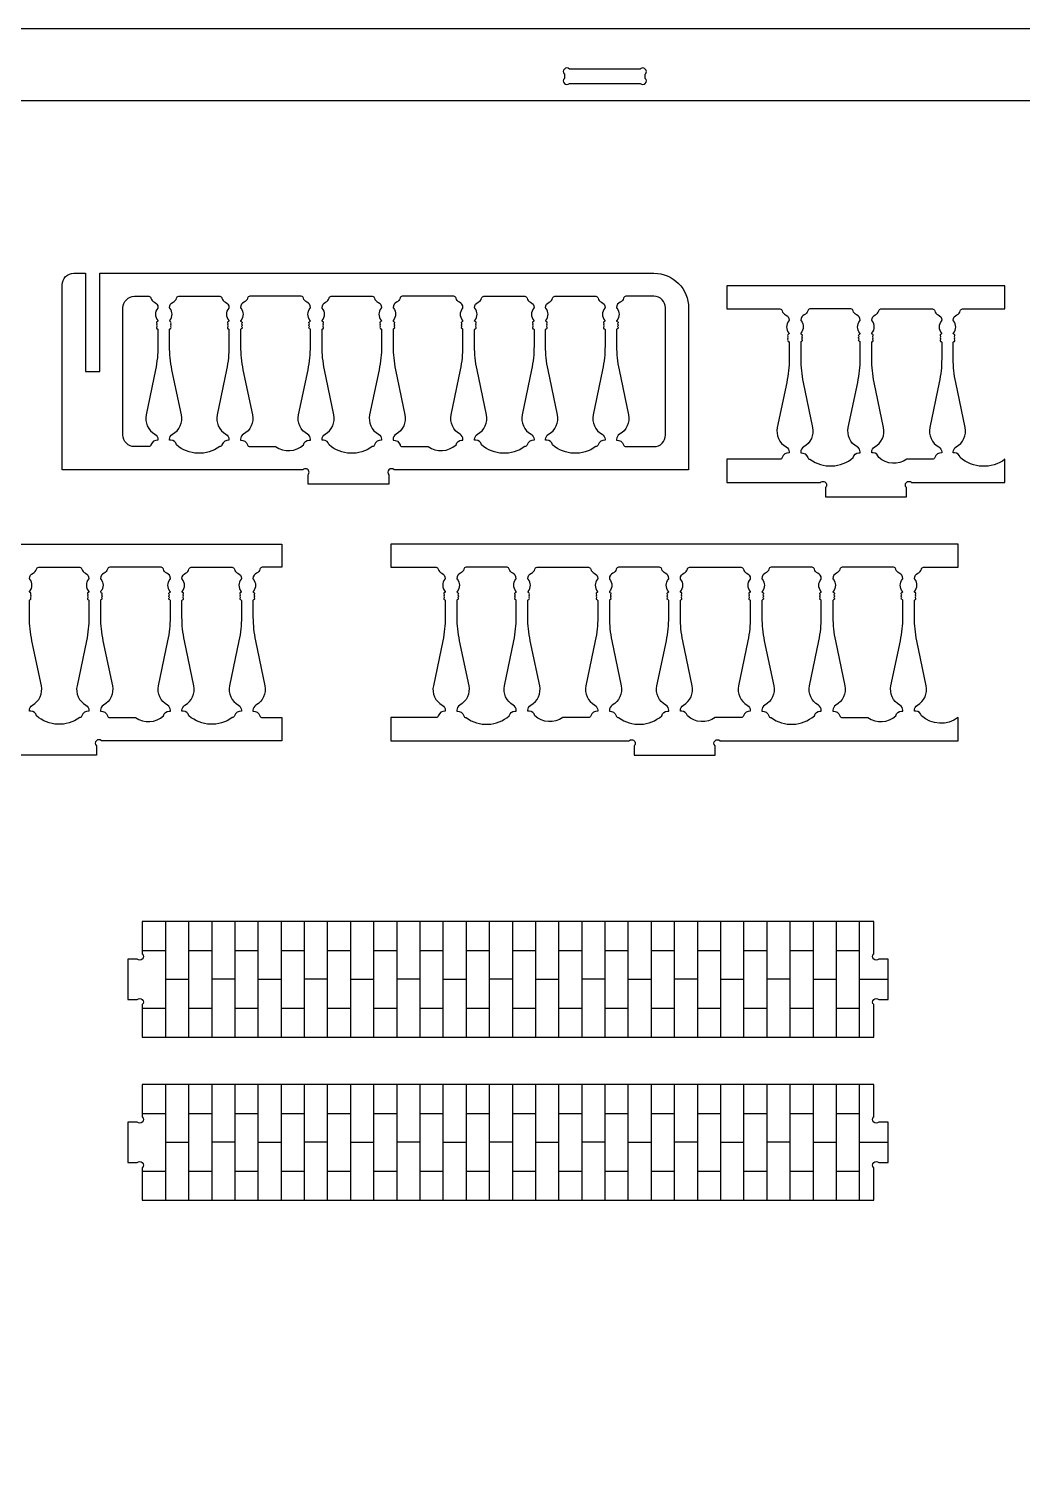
# Model space of a CAD drawing. Extents: x 9479 to 9938, y 971 to 1224.
# Drawn here: x 9631.5 to 9665.88, y 1111.51 to 1160.91 of the extents above; entities that cross this region are included whole.
import ezdxf

# ---------------------------------------------------------------- set-up
doc = ezdxf.new("R2010")
doc.units = 0
doc.header["$MEASUREMENT"] = 0
doc.layers.add('LAYER_1', color=18, linetype='CONTINUOUS')

msp = doc.modelspace()

# ---------------------------------------------------------------- linework, layer by layer
at = {"layer": 'LAYER_1'}
msp.add_lwpolyline([(9600.681, 1158.406), (9600.681, 1111.506), (9598.181, 1111.506), (9598.181, 1160.906), (9704.681, 1160.906), (9704.681, 1111.506), (9702.181, 1111.506), (9702.181, 1158.406)], close=True, dxfattribs=at)
for points in [[(9652.654, 1159.506), (9650.207, 1159.506, 1), (9650.031, 1159.329), (9650.031, 1159.183, 1), (9650.207, 1159.006), (9652.654, 1159.006, 1), (9652.831, 1159.183), (9652.831, 1159.329, 1)], [(9633.064, 1152.442), (9633.464, 1152.442), (9633.464, 1149.042), (9633.964, 1149.042), (9633.964, 1152.442), (9653.13, 1152.442, -0.414214), (9654.33, 1151.242), (9654.33, 1145.642), (9644.141, 1145.642, 1), (9643.964, 1145.465), (9643.964, 1145.142), (9641.164, 1145.142), (9641.164, 1145.465, 1), (9640.987, 1145.642), (9632.664, 1145.642), (9632.664, 1152.042, -0.414214)], [(9635.871, 1146.87, -0.272519), (9635.974, 1146.695), (9635.974, 1146.662, 0.352171), (9635.732, 1146.505, -0.352171), (9635.654, 1146.442), (9635.164, 1146.442, -0.414214), (9634.764, 1146.842), (9634.764, 1151.242, -0.414214), (9635.164, 1151.642), (9635.654, 1151.642, -0.352171), (9635.732, 1151.579, 0.244569), (9635.851, 1151.437, -0.294683), (9635.974, 1151.259, -0.187098), (9635.964, 1151.232, 0.375636), (9635.967, 1150.808, -0.584261), (9635.956, 1150.775, 0.594353), (9635.932, 1150.701, -0.39765), (9635.932, 1150.674, 0.39765), (9635.932, 1150.614, -0.39765), (9635.932, 1150.586, 0.600564), (9635.957, 1150.513, -0.366837), (9635.974, 1150.493), (9635.974, 1149.921, -0.051698), (9635.889, 1149.1), (9635.563, 1147.544, 0.328849)], [(9638.111, 1151.642, -0.352171), (9638.189, 1151.579, 0.244569), (9638.307, 1151.437, -0.294683), (9638.43, 1151.259, -0.187098), (9638.42, 1151.232, 0.375636), (9638.424, 1150.808, -0.584261), (9638.413, 1150.775, 0.594353), (9638.389, 1150.701, -0.39765), (9638.389, 1150.674, 0.39765), (9638.389, 1150.614, -0.39765), (9638.389, 1150.586, 0.600564), (9638.413, 1150.513, -0.366837), (9638.43, 1150.493), (9638.43, 1149.921, -0.051698), (9638.345, 1149.1), (9638.019, 1147.544, 0.328849), (9638.327, 1146.87, -0.272519), (9638.43, 1146.695), (9638.43, 1146.662, 0.352171), (9638.189, 1146.505, -0.352171), (9638.111, 1146.442, -0.352171), (9636.615, 1146.505, 0.352171), (9636.42, 1146.662), (9636.374, 1146.662), (9636.374, 1146.695, -0.272519), (9636.477, 1146.87, 0.328849), (9636.785, 1147.544), (9636.459, 1149.1, -0.051698), (9636.374, 1149.921), (9636.374, 1150.493, -0.366837), (9636.39, 1150.513, 0.600564), (9636.415, 1150.586, -0.39765), (9636.415, 1150.614, 0.39765), (9636.415, 1150.674, -0.39765), (9636.415, 1150.701, 0.594353), (9636.391, 1150.775, -0.584261), (9636.38, 1150.808, 0.375636), (9636.383, 1151.232, -0.187098), (9636.374, 1151.259, -0.294683), (9636.497, 1151.437, 0.244569), (9636.615, 1151.579, -0.352171), (9636.693, 1151.642)], [(9640.04, 1146.442, 0.352171), (9641.008, 1146.505, -0.352171), (9641.203, 1146.662), (9641.249, 1146.662), (9641.249, 1146.695, 0.272519), (9641.147, 1146.87, -0.328849), (9640.838, 1147.544), (9641.164, 1149.1, 0.051698), (9641.249, 1149.921), (9641.249, 1150.493, 0.366837), (9641.233, 1150.513, -0.600564), (9641.208, 1150.586, 0.39765), (9641.208, 1150.614, -0.39765), (9641.208, 1150.674, 0.39765), (9641.208, 1150.701, -0.594353), (9641.232, 1150.775, 0.584261), (9641.243, 1150.808, -0.375636), (9641.24, 1151.232, 0.187098), (9641.249, 1151.259, 0.294683), (9641.126, 1151.437, -0.244569), (9641.008, 1151.579, 0.352171), (9640.93, 1151.642), (9639.15, 1151.642, 0.352171), (9639.072, 1151.579, -0.244569), (9638.953, 1151.437, 0.294683), (9638.83, 1151.259, 0.187098), (9638.84, 1151.232, -0.375636), (9638.836, 1150.808, 0.584261), (9638.848, 1150.775, -0.594353), (9638.872, 1150.701, 0.39765), (9638.872, 1150.674, -0.39765), (9638.872, 1150.614, 0.39765), (9638.872, 1150.586, -0.600564), (9638.847, 1150.513, 0.366837), (9638.83, 1150.493), (9638.83, 1149.921, 0.051698), (9638.915, 1149.1), (9639.241, 1147.544, -0.328849), (9638.933, 1146.87, 0.272519), (9638.83, 1146.695), (9638.83, 1146.662, -0.352171), (9639.072, 1146.505, 0.352171), (9639.15, 1146.442)], [(9643.386, 1151.642, -0.352171), (9643.464, 1151.579, 0.244569), (9643.583, 1151.437, -0.294683), (9643.706, 1151.259, -0.187098), (9643.696, 1151.232, 0.375636), (9643.7, 1150.808, -0.584261), (9643.688, 1150.775, 0.594353), (9643.664, 1150.701, -0.39765), (9643.664, 1150.674, 0.39765), (9643.664, 1150.614, -0.39765), (9643.664, 1150.586, 0.600564), (9643.689, 1150.513, -0.366837), (9643.706, 1150.493), (9643.706, 1149.921, -0.051698), (9643.621, 1149.1), (9643.295, 1147.544, 0.328849), (9643.603, 1146.87, -0.272519), (9643.706, 1146.695), (9643.706, 1146.662, 0.352171), (9643.464, 1146.505, -0.352171), (9643.386, 1146.442, -0.352171), (9641.891, 1146.505, 0.352171), (9641.696, 1146.662), (9641.649, 1146.662), (9641.649, 1146.695, -0.272519), (9641.752, 1146.87, 0.328849), (9642.061, 1147.544), (9641.735, 1149.1, -0.051698), (9641.649, 1149.921), (9641.649, 1150.493, -0.366837), (9641.666, 1150.513, 0.600564), (9641.691, 1150.586, -0.39765), (9641.691, 1150.614, 0.39765), (9641.691, 1150.674, -0.39765), (9641.691, 1150.701, 0.594353), (9641.667, 1150.775, -0.584261), (9641.656, 1150.808, 0.375636), (9641.659, 1151.232, -0.187098), (9641.65, 1151.259, -0.294683), (9641.773, 1151.437, 0.244569), (9641.891, 1151.579, -0.352171), (9641.969, 1151.642)], [(9645.316, 1146.442, 0.352171), (9646.284, 1146.505, -0.352171), (9646.479, 1146.662), (9646.525, 1146.662), (9646.525, 1146.695, 0.272519), (9646.422, 1146.87, -0.328849), (9646.114, 1147.544), (9646.44, 1149.1, 0.051698), (9646.525, 1149.921), (9646.525, 1150.493, 0.366837), (9646.509, 1150.513, -0.600564), (9646.484, 1150.586, 0.39765), (9646.484, 1150.614, -0.39765), (9646.484, 1150.674, 0.39765), (9646.484, 1150.701, -0.594353), (9646.508, 1150.775, 0.584261), (9646.519, 1150.808, -0.375636), (9646.516, 1151.232, 0.187098), (9646.525, 1151.259, 0.294683), (9646.402, 1151.437, -0.244569), (9646.284, 1151.579, 0.352171), (9646.206, 1151.642), (9644.425, 1151.642, 0.352171), (9644.347, 1151.579, -0.244569), (9644.229, 1151.437, 0.294683), (9644.106, 1151.259, 0.187098), (9644.116, 1151.232, -0.375636), (9644.112, 1150.808, 0.584261), (9644.123, 1150.775, -0.594353), (9644.147, 1150.701, 0.39765), (9644.147, 1150.674, -0.39765), (9644.147, 1150.614, 0.39765), (9644.147, 1150.586, -0.600564), (9644.123, 1150.513, 0.366837), (9644.106, 1150.493), (9644.106, 1149.921, 0.051698), (9644.191, 1149.1), (9644.517, 1147.544, -0.328849), (9644.209, 1146.87, 0.272519), (9644.106, 1146.695), (9644.106, 1146.662, -0.352171), (9644.347, 1146.505, 0.352171), (9644.425, 1146.442)], [(9648.74, 1151.579, 0.244569), (9648.859, 1151.437, -0.294683), (9648.982, 1151.259, -0.187098), (9648.972, 1151.232, 0.375636), (9648.976, 1150.808, -0.584261), (9648.964, 1150.775, 0.594353), (9648.94, 1150.701, -0.39765), (9648.94, 1150.674, 0.39765), (9648.94, 1150.614, -0.39765), (9648.94, 1150.586, 0.600564), (9648.965, 1150.513, -0.366837), (9648.982, 1150.493), (9648.982, 1149.921, -0.051698), (9648.897, 1149.1), (9648.571, 1147.544, 0.328849), (9648.879, 1146.87, -0.272519), (9648.982, 1146.695), (9648.982, 1146.662, 0.352171), (9648.74, 1146.505, -0.352171), (9648.662, 1146.442, -0.352171), (9647.167, 1146.505, 0.352171), (9646.971, 1146.662), (9646.925, 1146.662), (9646.925, 1146.695, -0.272519), (9647.028, 1146.87, 0.328849), (9647.336, 1147.544), (9647.01, 1149.1, -0.051698), (9646.925, 1149.921), (9646.925, 1150.493, -0.366837), (9646.942, 1150.513, 0.600564), (9646.967, 1150.586, -0.39765), (9646.967, 1150.614, 0.39765), (9646.967, 1150.674, -0.39765), (9646.967, 1150.701, 0.594353), (9646.943, 1150.775, -0.584261), (9646.931, 1150.808, 0.375636), (9646.935, 1151.232, -0.187098), (9646.925, 1151.259, -0.294683), (9647.048, 1151.437, 0.244569), (9647.167, 1151.579, -0.352171), (9647.245, 1151.642), (9648.662, 1151.642, -0.352171)], [(9649.391, 1151.232, -0.187098), (9649.382, 1151.259, -0.294683), (9649.505, 1151.437, 0.244569), (9649.623, 1151.579, -0.352171), (9649.701, 1151.642), (9651.119, 1151.642, -0.352171), (9651.197, 1151.579, 0.244569), (9651.315, 1151.437, -0.294683), (9651.438, 1151.259, -0.187098), (9651.428, 1151.232, 0.375636), (9651.432, 1150.808, -0.584261), (9651.421, 1150.775, 0.594353), (9651.397, 1150.701, -0.39765), (9651.397, 1150.674, 0.39765), (9651.397, 1150.614, -0.39765), (9651.397, 1150.586, 0.600564), (9651.421, 1150.513, -0.366837), (9651.438, 1150.493), (9651.438, 1149.921, -0.051698), (9651.353, 1149.1), (9651.027, 1147.544, 0.328849), (9651.335, 1146.87, -0.272519), (9651.438, 1146.695), (9651.438, 1146.662, 0.352171), (9651.197, 1146.505, -0.352171), (9651.119, 1146.442, -0.352171), (9649.623, 1146.505, 0.352171), (9649.428, 1146.662), (9649.382, 1146.662), (9649.382, 1146.695, -0.272519), (9649.485, 1146.87, 0.328849), (9649.793, 1147.544), (9649.467, 1149.1, -0.051698), (9649.382, 1149.921), (9649.382, 1150.493, -0.366837), (9649.398, 1150.513, 0.600564), (9649.423, 1150.586, -0.39765), (9649.423, 1150.614, 0.39765), (9649.423, 1150.674, -0.39765), (9649.423, 1150.701, 0.594353), (9649.399, 1150.775, -0.584261), (9649.388, 1150.808, 0.375636)], [(9651.838, 1151.259, 0.187098), (9651.848, 1151.232, -0.375636), (9651.844, 1150.808, 0.584261), (9651.856, 1150.775, -0.594353), (9651.88, 1150.701, 0.39765), (9651.88, 1150.674, -0.39765), (9651.88, 1150.614, 0.39765), (9651.88, 1150.586, -0.600564), (9651.855, 1150.513, 0.366837), (9651.838, 1150.493), (9651.838, 1149.921, 0.051698), (9651.923, 1149.1), (9652.249, 1147.544, -0.328849), (9651.941, 1146.87, 0.272519), (9651.838, 1146.695), (9651.838, 1146.662, -0.352171), (9652.08, 1146.505, 0.352171), (9652.158, 1146.442), (9653.13, 1146.442, 0.414214), (9653.53, 1146.842), (9653.53, 1151.242, 0.414214), (9653.13, 1151.642), (9652.158, 1151.642, 0.352171), (9652.08, 1151.579, -0.244569), (9651.961, 1151.437, 0.294683)], [(9661.864, 1144.704), (9661.864, 1145.027, -1), (9662.04, 1145.204), (9665.271, 1145.204), (9665.271, 1146.004, -0.352171), (9663.724, 1146.066, 0.352171), (9663.529, 1146.223), (9663.483, 1146.223), (9663.483, 1146.257, -0.272519), (9663.586, 1146.432, 0.328849), (9663.894, 1147.106), (9663.568, 1148.662, -0.051698), (9663.483, 1149.482), (9663.483, 1150.055, -0.366837), (9663.5, 1150.074, 0.600564), (9663.524, 1150.148, -0.39765), (9663.524, 1150.175, 0.39765), (9663.524, 1150.235, -0.39765), (9663.524, 1150.263, 0.594353), (9663.5, 1150.336, -0.584261), (9663.489, 1150.369, 0.375636), (9663.493, 1150.793, -0.187098), (9663.483, 1150.82, -0.294683), (9663.606, 1150.999, 0.244569), (9663.724, 1151.141, -0.352171), (9663.802, 1151.204), (9665.271, 1151.204), (9665.271, 1152.004), (9655.656, 1152.004), (9655.656, 1151.204), (9657.488, 1151.204, -0.352171), (9657.566, 1151.141, 0.244569), (9657.684, 1150.999, -0.294683), (9657.807, 1150.82, -0.187098), (9657.797, 1150.793, 0.375636), (9657.801, 1150.369, -0.584261), (9657.79, 1150.336, 0.594353), (9657.766, 1150.263, -0.39765), (9657.766, 1150.235, 0.39765), (9657.766, 1150.175, -0.39765), (9657.766, 1150.148, 0.600564), (9657.79, 1150.074, -0.366837), (9657.807, 1150.055), (9657.807, 1149.482, -0.051698), (9657.722, 1148.662), (9657.396, 1147.106, 0.328849), (9657.704, 1146.432, -0.272519), (9657.807, 1146.257), (9657.807, 1146.223, 0.352171), (9657.566, 1146.066, -0.352171), (9657.488, 1146.004), (9655.656, 1146.004), (9655.656, 1145.204), (9658.887, 1145.204, -1), (9659.064, 1145.027), (9659.064, 1144.704)], [(9659.944, 1151.204), (9658.527, 1151.204, 0.352171), (9658.449, 1151.141, -0.244569), (9658.33, 1150.999, 0.294683), (9658.207, 1150.82, 0.187098), (9658.217, 1150.793, -0.375636), (9658.213, 1150.369, 0.584261), (9658.225, 1150.336, -0.594353), (9658.249, 1150.263, 0.39765), (9658.249, 1150.235, -0.39765), (9658.249, 1150.175, 0.39765), (9658.249, 1150.148, -0.600564), (9658.224, 1150.074, 0.366837), (9658.207, 1150.055), (9658.207, 1149.482, 0.051698), (9658.292, 1148.662), (9658.618, 1147.106, -0.328849), (9658.31, 1146.432, 0.272519), (9658.207, 1146.257), (9658.207, 1146.223, -0.352171), (9658.449, 1146.066, 0.352171), (9658.527, 1146.004, 0.352171), (9660.022, 1146.066, -0.352171), (9660.217, 1146.223), (9660.264, 1146.223), (9660.264, 1146.257, 0.272519), (9660.161, 1146.432, -0.328849), (9659.852, 1147.106), (9660.178, 1148.662, 0.051698), (9660.264, 1149.482), (9660.264, 1150.055, 0.366837), (9660.247, 1150.074, -0.600564), (9660.222, 1150.148, 0.39765), (9660.222, 1150.175, -0.39765), (9660.222, 1150.235, 0.39765), (9660.222, 1150.263, -0.594353), (9660.246, 1150.336, 0.584261), (9660.257, 1150.369, -0.375636), (9660.254, 1150.793, 0.187098), (9660.263, 1150.82, 0.294683), (9660.14, 1150.999, -0.244569), (9660.022, 1151.141, 0.352171)], [(9661.873, 1146.004, -0.352171), (9660.905, 1146.066, 0.352171), (9660.71, 1146.223), (9660.664, 1146.223), (9660.664, 1146.257, -0.272519), (9660.766, 1146.432, 0.328849), (9661.075, 1147.106), (9660.749, 1148.662, -0.051698), (9660.664, 1149.482), (9660.664, 1150.055, -0.366837), (9660.68, 1150.074, 0.600564), (9660.705, 1150.148, -0.39765), (9660.705, 1150.175, 0.39765), (9660.705, 1150.235, -0.39765), (9660.705, 1150.263, 0.594353), (9660.681, 1150.336, -0.584261), (9660.67, 1150.369, 0.375636), (9660.673, 1150.793, -0.187098), (9660.664, 1150.82, -0.294683), (9660.787, 1150.999, 0.244569), (9660.905, 1151.141, -0.352171), (9660.983, 1151.204), (9662.763, 1151.204, -0.352171), (9662.841, 1151.141, 0.244569), (9662.96, 1150.999, -0.294683), (9663.083, 1150.82, -0.187098), (9663.073, 1150.793, 0.375636), (9663.077, 1150.369, -0.584261), (9663.065, 1150.336, 0.594353), (9663.041, 1150.263, -0.39765), (9663.041, 1150.235, 0.39765), (9663.041, 1150.175, -0.39765), (9663.041, 1150.148, 0.600564), (9663.066, 1150.074, -0.366837), (9663.083, 1150.055), (9663.083, 1149.482, -0.051698), (9662.998, 1148.662), (9662.672, 1147.106, 0.328849), (9662.98, 1146.432, -0.272519), (9663.083, 1146.257), (9663.083, 1146.223, 0.352171), (9662.841, 1146.066, -0.352171), (9662.763, 1146.004)], [(9644.029, 1136.267), (9652.267, 1136.267, -1), (9652.444, 1136.09), (9652.444, 1135.767), (9655.244, 1135.767), (9655.244, 1136.09, -1), (9655.42, 1136.267), (9663.658, 1136.267), (9663.658, 1137.067, -0.352171), (9662.38, 1137.13, 0.352171), (9662.185, 1137.287), (9662.139, 1137.287), (9662.139, 1137.32, -0.272519), (9662.242, 1137.495, 0.328849), (9662.55, 1138.169), (9662.224, 1139.725, -0.051698), (9662.139, 1140.546), (9662.139, 1141.118, -0.366837), (9662.156, 1141.138, 0.600564), (9662.18, 1141.211, -0.39765), (9662.18, 1141.239, 0.39765), (9662.18, 1141.299, -0.39765), (9662.18, 1141.326, 0.594353), (9662.156, 1141.4, -0.584261), (9662.145, 1141.433, 0.375636), (9662.149, 1141.857, -0.187098), (9662.139, 1141.884, -0.294683), (9662.262, 1142.063, 0.244569), (9662.38, 1142.204, -0.352171), (9662.458, 1142.267), (9663.658, 1142.267), (9663.658, 1143.067), (9644.029, 1143.067), (9644.029, 1142.267), (9645.592, 1142.267, -0.352171), (9645.67, 1142.204, 0.244569), (9645.788, 1142.063, -0.294683), (9645.911, 1141.884, -0.187098), (9645.902, 1141.857, 0.375636), (9645.905, 1141.433, -0.584261), (9645.894, 1141.4, 0.594353), (9645.87, 1141.326, -0.39765), (9645.87, 1141.299, 0.39765), (9645.87, 1141.239, -0.39765), (9645.87, 1141.211, 0.600564), (9645.895, 1141.138, -0.366837), (9645.911, 1141.118), (9645.911, 1140.546, -0.051698), (9645.826, 1139.725), (9645.5, 1138.169, 0.328849), (9645.808, 1137.495, -0.272519), (9645.911, 1137.32), (9645.911, 1137.287, 0.352171), (9645.67, 1137.13, -0.352171), (9645.592, 1137.067), (9644.029, 1137.067)], [(9633.266, 1142.267, -0.352171), (9633.344, 1142.204, 0.244569), (9633.463, 1142.063, -0.294683), (9633.586, 1141.884, -0.187098), (9633.576, 1141.857, 0.375636), (9633.579, 1141.433, -0.584261), (9633.568, 1141.4, 0.594353), (9633.544, 1141.326, -0.39765), (9633.544, 1141.299, 0.39765), (9633.544, 1141.239, -0.39765), (9633.544, 1141.211, 0.600564), (9633.569, 1141.138, -0.366837), (9633.586, 1141.118), (9633.586, 1140.546, -0.051698), (9633.501, 1139.725), (9633.174, 1138.169, 0.328849), (9633.483, 1137.495, -0.272519), (9633.586, 1137.32), (9633.586, 1137.287, 0.352171), (9633.344, 1137.13, -0.352171), (9633.266, 1137.067, -0.352171), (9631.771, 1137.13, 0.352171), (9631.575, 1137.287), (9631.529, 1137.287), (9631.529, 1137.32, -0.272519), (9631.632, 1137.495, 0.328849), (9631.94, 1138.169), (9631.614, 1139.725, -0.051698), (9631.529, 1140.546), (9631.529, 1141.118, -0.366837), (9631.546, 1141.138, 0.600564), (9631.571, 1141.211, -0.39765), (9631.571, 1141.239, 0.39765), (9631.571, 1141.299, -0.39765), (9631.571, 1141.326, 0.594353), (9631.547, 1141.4, -0.584261), (9631.535, 1141.433, 0.375636), (9631.539, 1141.857, -0.187098), (9631.529, 1141.884, -0.294683), (9631.652, 1142.063, 0.244569), (9631.771, 1142.204, -0.352171), (9631.849, 1142.267)], [(9635.195, 1137.067, 0.352171), (9636.164, 1137.13, -0.352171), (9636.359, 1137.287), (9636.405, 1137.287), (9636.405, 1137.32, 0.272519), (9636.302, 1137.495, -0.328849), (9635.994, 1138.169), (9636.32, 1139.725, 0.051698), (9636.405, 1140.546), (9636.405, 1141.118, 0.366837), (9636.388, 1141.138, -0.600564), (9636.364, 1141.211, 0.39765), (9636.364, 1141.239, -0.39765), (9636.364, 1141.299, 0.39765), (9636.364, 1141.326, -0.594353), (9636.387, 1141.4, 0.584261), (9636.399, 1141.433, -0.375636), (9636.395, 1141.857, 0.187098), (9636.405, 1141.884, 0.294683), (9636.282, 1142.063, -0.244569), (9636.164, 1142.204, 0.352171), (9636.085, 1142.267), (9634.305, 1142.267, 0.352171), (9634.227, 1142.204, -0.244569), (9634.109, 1142.063, 0.294683), (9633.986, 1141.884, 0.187098), (9633.995, 1141.857, -0.375636), (9633.992, 1141.433, 0.584261), (9634.003, 1141.4, -0.594353), (9634.027, 1141.326, 0.39765), (9634.027, 1141.299, -0.39765), (9634.027, 1141.239, 0.39765), (9634.027, 1141.211, -0.600564), (9634.002, 1141.138, 0.366837), (9633.986, 1141.118), (9633.986, 1140.546, 0.051698), (9634.071, 1139.725), (9634.397, 1138.169, -0.328849), (9634.089, 1137.495, 0.272519), (9633.986, 1137.32), (9633.986, 1137.287, -0.352171), (9634.227, 1137.13, 0.352171), (9634.305, 1137.067)], [(9638.542, 1142.267, -0.352171), (9638.62, 1142.204, 0.244569), (9638.738, 1142.063, -0.294683), (9638.861, 1141.884, -0.187098), (9638.852, 1141.857, 0.375636), (9638.855, 1141.433, -0.584261), (9638.844, 1141.4, 0.594353), (9638.82, 1141.326, -0.39765), (9638.82, 1141.299, 0.39765), (9638.82, 1141.239, -0.39765), (9638.82, 1141.211, 0.600564), (9638.845, 1141.138, -0.366837), (9638.861, 1141.118), (9638.861, 1140.546, -0.051698), (9638.776, 1139.725), (9638.45, 1138.169, 0.328849), (9638.758, 1137.495, -0.272519), (9638.861, 1137.32), (9638.861, 1137.287, 0.352171), (9638.62, 1137.13, -0.352171), (9638.542, 1137.067, -0.352171), (9637.046, 1137.13, 0.352171), (9636.851, 1137.287), (9636.805, 1137.287), (9636.805, 1137.32, -0.272519), (9636.908, 1137.495, 0.328849), (9637.216, 1138.169), (9636.89, 1139.725, -0.051698), (9636.805, 1140.546), (9636.805, 1141.118, -0.366837), (9636.822, 1141.138, 0.600564), (9636.846, 1141.211, -0.39765), (9636.846, 1141.239, 0.39765), (9636.846, 1141.299, -0.39765), (9636.846, 1141.326, 0.594353), (9636.822, 1141.4, -0.584261), (9636.811, 1141.433, 0.375636), (9636.815, 1141.857, -0.187098), (9636.805, 1141.884, -0.294683), (9636.928, 1142.063, 0.244569), (9637.046, 1142.204, -0.352171), (9637.125, 1142.267)], [(9648.048, 1142.267), (9646.631, 1142.267, 0.352171), (9646.553, 1142.204, -0.244569), (9646.434, 1142.063, 0.294683), (9646.312, 1141.884, 0.187098), (9646.321, 1141.857, -0.375636), (9646.318, 1141.433, 0.584261), (9646.329, 1141.4, -0.594353), (9646.353, 1141.326, 0.39765), (9646.353, 1141.299, -0.39765), (9646.353, 1141.239, 0.39765), (9646.353, 1141.211, -0.600564), (9646.328, 1141.138, 0.366837), (9646.311, 1141.118), (9646.311, 1140.546, 0.051698), (9646.397, 1139.725), (9646.723, 1138.169, -0.328849), (9646.414, 1137.495, 0.272519), (9646.311, 1137.32), (9646.311, 1137.287, -0.352171), (9646.553, 1137.13, 0.352171), (9646.631, 1137.067, 0.352171), (9648.126, 1137.13, -0.352171), (9648.322, 1137.287), (9648.368, 1137.287), (9648.368, 1137.32, 0.272519), (9648.265, 1137.495, -0.328849), (9647.957, 1138.169), (9648.283, 1139.725, 0.051698), (9648.368, 1140.546), (9648.368, 1141.118, 0.366837), (9648.351, 1141.138, -0.600564), (9648.326, 1141.211, 0.39765), (9648.326, 1141.239, -0.39765), (9648.326, 1141.299, 0.39765), (9648.326, 1141.326, -0.594353), (9648.35, 1141.4, 0.584261), (9648.362, 1141.433, -0.375636), (9648.358, 1141.857, 0.187098), (9648.368, 1141.884, 0.294683), (9648.245, 1142.063, -0.244569), (9648.126, 1142.204, 0.352171)], [(9649.978, 1137.067, -0.352171), (9649.009, 1137.13, 0.352171), (9648.814, 1137.287), (9648.768, 1137.287), (9648.768, 1137.32, -0.272519), (9648.871, 1137.495, 0.328849), (9649.179, 1138.169), (9648.853, 1139.725, -0.051698), (9648.768, 1140.546), (9648.768, 1141.118, -0.366837), (9648.785, 1141.138, 0.600564), (9648.809, 1141.211, -0.39765), (9648.809, 1141.239, 0.39765), (9648.809, 1141.299, -0.39765), (9648.809, 1141.326, 0.594353), (9648.785, 1141.4, -0.584261), (9648.774, 1141.433, 0.375636), (9648.778, 1141.857, -0.187098), (9648.768, 1141.884, -0.294683), (9648.891, 1142.063, 0.244569), (9649.009, 1142.204, -0.352171), (9649.087, 1142.267), (9650.868, 1142.267, -0.352171), (9650.946, 1142.204, 0.244569), (9651.064, 1142.063, -0.294683), (9651.187, 1141.884, -0.187098), (9651.178, 1141.857, 0.375636), (9651.181, 1141.433, -0.584261), (9651.17, 1141.4, 0.594353), (9651.146, 1141.326, -0.39765), (9651.146, 1141.299, 0.39765), (9651.146, 1141.239, -0.39765), (9651.146, 1141.211, 0.600564), (9651.171, 1141.138, -0.366837), (9651.187, 1141.118), (9651.187, 1140.546, -0.051698), (9651.102, 1139.725), (9650.776, 1138.169, 0.328849), (9651.084, 1137.495, -0.272519), (9651.187, 1137.32), (9651.187, 1137.287, 0.352171), (9650.946, 1137.13, -0.352171), (9650.868, 1137.067)], [(9653.324, 1142.267), (9651.907, 1142.267, 0.352171), (9651.829, 1142.204, -0.244569), (9651.71, 1142.063, 0.294683), (9651.587, 1141.884, 0.187098), (9651.597, 1141.857, -0.375636), (9651.593, 1141.433, 0.584261), (9651.605, 1141.4, -0.594353), (9651.629, 1141.326, 0.39765), (9651.629, 1141.299, -0.39765), (9651.629, 1141.239, 0.39765), (9651.629, 1141.211, -0.600564), (9651.604, 1141.138, 0.366837), (9651.587, 1141.118), (9651.587, 1140.546, 0.051698), (9651.672, 1139.725), (9651.998, 1138.169, -0.328849), (9651.69, 1137.495, 0.272519), (9651.587, 1137.32), (9651.587, 1137.287, -0.352171), (9651.829, 1137.13, 0.352171), (9651.907, 1137.067, 0.352171), (9653.402, 1137.13, -0.352171), (9653.598, 1137.287), (9653.644, 1137.287), (9653.644, 1137.32, 0.272519), (9653.541, 1137.495, -0.328849), (9653.233, 1138.169), (9653.559, 1139.725, 0.051698), (9653.644, 1140.546), (9653.644, 1141.118, 0.366837), (9653.627, 1141.138, -0.600564), (9653.602, 1141.211, 0.39765), (9653.602, 1141.239, -0.39765), (9653.602, 1141.299, 0.39765), (9653.602, 1141.326, -0.594353), (9653.626, 1141.4, 0.584261), (9653.637, 1141.433, -0.375636), (9653.634, 1141.857, 0.187098), (9653.644, 1141.884, 0.294683), (9653.521, 1142.063, -0.244569), (9653.402, 1142.204, 0.352171)], [(9655.253, 1137.067, -0.352171), (9654.285, 1137.13, 0.352171), (9654.09, 1137.287), (9654.044, 1137.287), (9654.044, 1137.32, -0.272519), (9654.147, 1137.495, 0.328849), (9654.455, 1138.169), (9654.129, 1139.725, -0.051698), (9654.044, 1140.546), (9654.044, 1141.118, -0.366837), (9654.06, 1141.138, 0.600564), (9654.085, 1141.211, -0.39765), (9654.085, 1141.239, 0.39765), (9654.085, 1141.299, -0.39765), (9654.085, 1141.326, 0.594353), (9654.061, 1141.4, -0.584261), (9654.05, 1141.433, 0.375636), (9654.053, 1141.857, -0.187098), (9654.044, 1141.884, -0.294683), (9654.167, 1142.063, 0.244569), (9654.285, 1142.204, -0.352171), (9654.363, 1142.267), (9656.143, 1142.267, -0.352171), (9656.222, 1142.204, 0.244569), (9656.34, 1142.063, -0.294683), (9656.463, 1141.884, -0.187098), (9656.453, 1141.857, 0.375636), (9656.457, 1141.433, -0.584261), (9656.446, 1141.4, 0.594353), (9656.422, 1141.326, -0.39765), (9656.422, 1141.299, 0.39765), (9656.422, 1141.239, -0.39765), (9656.422, 1141.211, 0.600564), (9656.446, 1141.138, -0.366837), (9656.463, 1141.118), (9656.463, 1140.546, -0.051698), (9656.378, 1139.725), (9656.052, 1138.169, 0.328849), (9656.36, 1137.495, -0.272519), (9656.463, 1137.32), (9656.463, 1137.287, 0.352171), (9656.222, 1137.13, -0.352171), (9656.143, 1137.067)], [(9658.6, 1142.267), (9657.183, 1142.267, 0.352171), (9657.104, 1142.204, -0.244569), (9656.986, 1142.063, 0.294683), (9656.863, 1141.884, 0.187098), (9656.873, 1141.857, -0.375636), (9656.869, 1141.433, 0.584261), (9656.881, 1141.4, -0.594353), (9656.904, 1141.326, 0.39765), (9656.904, 1141.299, -0.39765), (9656.904, 1141.239, 0.39765), (9656.904, 1141.211, -0.600564), (9656.88, 1141.138, 0.366837), (9656.863, 1141.118), (9656.863, 1140.546, 0.051698), (9656.948, 1139.725), (9657.274, 1138.169, -0.328849), (9656.966, 1137.495, 0.272519), (9656.863, 1137.32), (9656.863, 1137.287, -0.352171), (9657.104, 1137.13, 0.352171), (9657.183, 1137.067, 0.352171), (9658.678, 1137.13, -0.352171), (9658.873, 1137.287), (9658.919, 1137.287), (9658.919, 1137.32, 0.272519), (9658.817, 1137.495, -0.328849), (9658.508, 1138.169), (9658.834, 1139.725, 0.051698), (9658.919, 1140.546), (9658.919, 1141.118, 0.366837), (9658.903, 1141.138, -0.600564), (9658.878, 1141.211, 0.39765), (9658.878, 1141.239, -0.39765), (9658.878, 1141.299, 0.39765), (9658.878, 1141.326, -0.594353), (9658.902, 1141.4, 0.584261), (9658.913, 1141.433, -0.375636), (9658.91, 1141.857, 0.187098), (9658.919, 1141.884, 0.294683), (9658.796, 1142.063, -0.244569), (9658.678, 1142.204, 0.352171)], [(9660.529, 1137.067, 0.352171), (9661.497, 1137.13, -0.352171), (9661.693, 1137.287), (9661.739, 1137.287), (9661.739, 1137.32, 0.272519), (9661.636, 1137.495, -0.328849), (9661.328, 1138.169), (9661.654, 1139.725, 0.051698), (9661.739, 1140.546), (9661.739, 1141.118, 0.366837), (9661.722, 1141.138, -0.600564), (9661.697, 1141.211, 0.39765), (9661.697, 1141.239, -0.39765), (9661.697, 1141.299, 0.39765), (9661.697, 1141.326, -0.594353), (9661.721, 1141.4, 0.584261), (9661.733, 1141.433, -0.375636), (9661.729, 1141.857, 0.187098), (9661.739, 1141.884, 0.294683), (9661.616, 1142.063, -0.244569), (9661.497, 1142.204, 0.352171), (9661.419, 1142.267), (9659.639, 1142.267, 0.352171), (9659.561, 1142.204, -0.244569), (9659.443, 1142.063, 0.294683), (9659.32, 1141.884, 0.187098), (9659.329, 1141.857, -0.375636), (9659.326, 1141.433, 0.584261), (9659.337, 1141.4, -0.594353), (9659.361, 1141.326, 0.39765), (9659.361, 1141.299, -0.39765), (9659.361, 1141.239, 0.39765), (9659.361, 1141.211, -0.600564), (9659.336, 1141.138, 0.366837), (9659.319, 1141.118), (9659.319, 1140.546, 0.051698), (9659.405, 1139.725), (9659.731, 1138.169, -0.328849), (9659.422, 1137.495, 0.272519), (9659.319, 1137.32), (9659.319, 1137.287, -0.352171), (9659.561, 1137.13, 0.352171), (9659.639, 1137.067)], [(9661.232, 1128.714), (9660.909, 1128.714, -1), (9660.732, 1128.891), (9660.732, 1130.014), (9635.432, 1130.014), (9635.432, 1128.891, -1), (9635.255, 1128.714), (9634.932, 1128.714), (9634.932, 1127.314), (9635.255, 1127.314, -1), (9635.432, 1127.137), (9635.432, 1126.014), (9660.732, 1126.014), (9660.732, 1127.137, -1), (9660.909, 1127.314), (9661.232, 1127.314)], [(9661.232, 1123.073), (9660.909, 1123.073, -1), (9660.732, 1123.25), (9660.732, 1124.373), (9635.432, 1124.373), (9635.432, 1123.25, -1), (9635.255, 1123.073), (9634.932, 1123.073), (9634.932, 1121.673), (9635.255, 1121.673, -1), (9635.432, 1121.496), (9635.432, 1120.373), (9660.732, 1120.373), (9660.732, 1121.496, -1), (9660.909, 1121.673), (9661.232, 1121.673)]]:
    msp.add_lwpolyline(points, format="xyb", close=True, dxfattribs=at)
msp.add_lwpolyline([(9624.629, 1143.067), (9640.258, 1143.067), (9640.258, 1142.267), (9639.581, 1142.267, 0.352171), (9639.503, 1142.204, -0.244569), (9639.384, 1142.063, 0.294683), (9639.261, 1141.884, 0.187098), (9639.271, 1141.857, -0.375636), (9639.268, 1141.433, 0.584261), (9639.279, 1141.4, -0.594353), (9639.303, 1141.326, 0.39765), (9639.303, 1141.299, -0.39765), (9639.303, 1141.239, 0.39765), (9639.303, 1141.211, -0.600564), (9639.278, 1141.138, 0.366837), (9639.261, 1141.118), (9639.261, 1140.546, 0.051698), (9639.346, 1139.725), (9639.673, 1138.169, -0.328849), (9639.364, 1137.495, 0.272519), (9639.261, 1137.32), (9639.261, 1137.287, -0.352171), (9639.503, 1137.13, 0.352171), (9639.581, 1137.067), (9640.258, 1137.067), (9640.258, 1136.267), (9634.02, 1136.267, 1), (9633.844, 1136.09), (9633.844, 1135.767), (9631.044, 1135.767)], format="xyb", dxfattribs=at)
for points in [[(9636.232, 1130.014), (9636.232, 1126.014)], [(9637.032, 1130.014), (9637.032, 1126.014)], [(9637.832, 1130.014), (9637.832, 1126.014)], [(9638.632, 1130.014), (9638.632, 1126.014)], [(9639.432, 1130.014), (9639.432, 1126.014)], [(9640.232, 1130.014), (9640.232, 1126.014)], [(9641.032, 1130.014), (9641.032, 1126.014)], [(9641.832, 1130.014), (9641.832, 1126.014)], [(9642.632, 1130.014), (9642.632, 1126.014)], [(9643.432, 1130.014), (9643.432, 1126.014)], [(9644.232, 1130.014), (9644.232, 1126.014)], [(9645.032, 1130.014), (9645.032, 1126.014)], [(9645.832, 1130.014), (9645.832, 1126.014)], [(9646.632, 1130.014), (9646.632, 1126.014)], [(9647.432, 1130.014), (9647.432, 1126.014)], [(9648.232, 1130.014), (9648.232, 1126.014)], [(9649.032, 1130.014), (9649.032, 1126.014)], [(9649.832, 1130.014), (9649.832, 1126.014)], [(9650.632, 1130.014), (9650.632, 1126.014)], [(9651.432, 1130.014), (9651.432, 1126.014)], [(9652.232, 1130.014), (9652.232, 1126.014)], [(9653.032, 1130.014), (9653.032, 1126.014)], [(9653.832, 1130.014), (9653.832, 1126.014)], [(9654.632, 1130.014), (9654.632, 1126.014)], [(9655.432, 1130.014), (9655.432, 1126.014)], [(9656.232, 1130.014), (9656.232, 1126.014)], [(9657.032, 1130.014), (9657.032, 1126.014)], [(9657.832, 1130.014), (9657.832, 1126.014)], [(9658.632, 1130.014), (9658.632, 1126.014)], [(9659.432, 1130.014), (9659.432, 1126.014)], [(9660.232, 1130.014), (9660.232, 1126.014)], [(9635.432, 1129.014), (9636.232, 1129.014)], [(9637.032, 1129.014), (9637.832, 1129.014)], [(9638.632, 1129.014), (9639.432, 1129.014)], [(9640.232, 1129.014), (9641.032, 1129.014)], [(9641.832, 1129.014), (9642.632, 1129.014)], [(9643.432, 1129.014), (9644.232, 1129.014)], [(9645.032, 1129.014), (9645.832, 1129.014)], [(9646.632, 1129.014), (9647.432, 1129.014)], [(9648.232, 1129.014), (9649.032, 1129.014)], [(9649.832, 1129.014), (9650.632, 1129.014)], [(9651.432, 1129.014), (9652.232, 1129.014)], [(9653.032, 1129.014), (9653.832, 1129.014)], [(9654.632, 1129.014), (9655.432, 1129.014)], [(9656.232, 1129.014), (9657.032, 1129.014)], [(9657.832, 1129.014), (9658.632, 1129.014)], [(9659.432, 1129.014), (9660.232, 1129.014)], [(9636.232, 1128.014), (9637.032, 1128.014)], [(9638.632, 1128.014), (9637.832, 1128.014)], [(9639.432, 1128.014), (9640.232, 1128.014)], [(9641.832, 1128.014), (9641.032, 1128.014)], [(9642.632, 1128.014), (9643.432, 1128.014)], [(9645.032, 1128.014), (9644.232, 1128.014)], [(9645.832, 1128.014), (9646.632, 1128.014)], [(9648.232, 1128.014), (9647.432, 1128.014)], [(9649.032, 1128.014), (9649.832, 1128.014)], [(9651.432, 1128.014), (9650.632, 1128.014)], [(9652.232, 1128.014), (9653.032, 1128.014)], [(9654.632, 1128.014), (9653.832, 1128.014)], [(9655.432, 1128.014), (9656.232, 1128.014)], [(9657.832, 1128.014), (9657.032, 1128.014)], [(9658.632, 1128.014), (9659.432, 1128.014)], [(9660.232, 1128.014), (9661.232, 1128.014)], [(9635.432, 1127.014), (9636.232, 1127.014)], [(9637.032, 1127.014), (9637.832, 1127.014)], [(9638.632, 1127.014), (9639.432, 1127.014)], [(9640.232, 1127.014), (9641.032, 1127.014)], [(9641.832, 1127.014), (9642.632, 1127.014)], [(9643.432, 1127.014), (9644.232, 1127.014)], [(9645.032, 1127.014), (9645.832, 1127.014)], [(9646.632, 1127.014), (9647.432, 1127.014)], [(9648.232, 1127.014), (9649.032, 1127.014)], [(9649.832, 1127.014), (9650.632, 1127.014)], [(9651.432, 1127.014), (9652.232, 1127.014)], [(9653.032, 1127.014), (9653.832, 1127.014)], [(9654.632, 1127.014), (9655.432, 1127.014)], [(9656.232, 1127.014), (9657.032, 1127.014)], [(9657.832, 1127.014), (9658.632, 1127.014)], [(9659.432, 1127.014), (9660.232, 1127.014)], [(9636.232, 1124.373), (9636.232, 1120.373)], [(9637.032, 1124.373), (9637.032, 1120.373)], [(9637.832, 1124.373), (9637.832, 1120.373)], [(9638.632, 1124.373), (9638.632, 1120.373)], [(9639.432, 1124.373), (9639.432, 1120.373)], [(9640.232, 1124.373), (9640.232, 1120.373)], [(9641.032, 1124.373), (9641.032, 1120.373)], [(9641.832, 1124.373), (9641.832, 1120.373)], [(9642.632, 1124.373), (9642.632, 1120.373)], [(9643.432, 1124.373), (9643.432, 1120.373)], [(9644.232, 1124.373), (9644.232, 1120.373)], [(9645.032, 1124.373), (9645.032, 1120.373)], [(9645.832, 1124.373), (9645.832, 1120.373)], [(9646.632, 1124.373), (9646.632, 1120.373)], [(9647.432, 1124.373), (9647.432, 1120.373)], [(9648.232, 1124.373), (9648.232, 1120.373)], [(9649.032, 1124.373), (9649.032, 1120.373)], [(9649.832, 1124.373), (9649.832, 1120.373)], [(9650.632, 1124.373), (9650.632, 1120.373)], [(9651.432, 1124.373), (9651.432, 1120.373)], [(9652.232, 1124.373), (9652.232, 1120.373)], [(9653.032, 1124.373), (9653.032, 1120.373)], [(9653.832, 1124.373), (9653.832, 1120.373)], [(9654.632, 1124.373), (9654.632, 1120.373)], [(9655.432, 1124.373), (9655.432, 1120.373)], [(9656.232, 1124.373), (9656.232, 1120.373)], [(9657.032, 1124.373), (9657.032, 1120.373)], [(9657.832, 1124.373), (9657.832, 1120.373)], [(9658.632, 1124.373), (9658.632, 1120.373)], [(9659.432, 1124.373), (9659.432, 1120.373)], [(9660.232, 1124.373), (9660.232, 1120.373)], [(9635.432, 1123.373), (9636.232, 1123.373)], [(9637.032, 1123.373), (9637.832, 1123.373)], [(9638.632, 1123.373), (9639.432, 1123.373)], [(9640.232, 1123.373), (9641.032, 1123.373)], [(9641.832, 1123.373), (9642.632, 1123.373)], [(9643.432, 1123.373), (9644.232, 1123.373)], [(9645.032, 1123.373), (9645.832, 1123.373)], [(9646.632, 1123.373), (9647.432, 1123.373)], [(9648.232, 1123.373), (9649.032, 1123.373)], [(9649.832, 1123.373), (9650.632, 1123.373)], [(9651.432, 1123.373), (9652.232, 1123.373)], [(9653.032, 1123.373), (9653.832, 1123.373)], [(9654.632, 1123.373), (9655.432, 1123.373)], [(9656.232, 1123.373), (9657.032, 1123.373)], [(9657.832, 1123.373), (9658.632, 1123.373)], [(9659.432, 1123.373), (9660.232, 1123.373)], [(9636.232, 1122.373), (9637.032, 1122.373)], [(9638.632, 1122.373), (9637.832, 1122.373)], [(9639.432, 1122.373), (9640.232, 1122.373)], [(9641.832, 1122.373), (9641.032, 1122.373)], [(9642.632, 1122.373), (9643.432, 1122.373)], [(9645.032, 1122.373), (9644.232, 1122.373)], [(9645.832, 1122.373), (9646.632, 1122.373)], [(9648.232, 1122.373), (9647.432, 1122.373)], [(9649.032, 1122.373), (9649.832, 1122.373)], [(9651.432, 1122.373), (9650.632, 1122.373)], [(9652.232, 1122.373), (9653.032, 1122.373)], [(9654.632, 1122.373), (9653.832, 1122.373)], [(9655.432, 1122.373), (9656.232, 1122.373)], [(9657.832, 1122.373), (9657.032, 1122.373)], [(9658.632, 1122.373), (9659.432, 1122.373)], [(9660.232, 1122.373), (9661.232, 1122.373)], [(9635.432, 1121.373), (9636.232, 1121.373)], [(9637.032, 1121.373), (9637.832, 1121.373)], [(9638.632, 1121.373), (9639.432, 1121.373)], [(9640.232, 1121.373), (9641.032, 1121.373)], [(9641.832, 1121.373), (9642.632, 1121.373)], [(9643.432, 1121.373), (9644.232, 1121.373)], [(9645.032, 1121.373), (9645.832, 1121.373)], [(9646.632, 1121.373), (9647.432, 1121.373)], [(9648.232, 1121.373), (9649.032, 1121.373)], [(9649.832, 1121.373), (9650.632, 1121.373)], [(9651.432, 1121.373), (9652.232, 1121.373)], [(9653.032, 1121.373), (9653.832, 1121.373)], [(9654.632, 1121.373), (9655.432, 1121.373)], [(9656.232, 1121.373), (9657.032, 1121.373)], [(9657.832, 1121.373), (9658.632, 1121.373)], [(9659.432, 1121.373), (9660.232, 1121.373)]]:
    msp.add_lwpolyline(points, dxfattribs=at)

doc.saveas('drawing.dxf')
